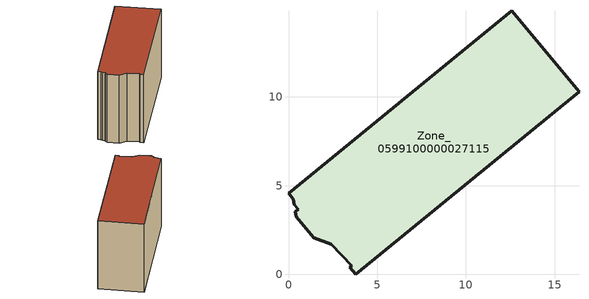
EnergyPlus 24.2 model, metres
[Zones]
Zone_0599100000027115
 floor ground (C_G): 0.38,3.53 0.56,3.67 0.32,3.93 0.27,4.23 0,4.56 12.57,14.86 16.37,10.29 3.79,0 3.46,0.41 3.55,0.48 2.41,1.7 1.41,2.07 0.43,3.24 z0
 wall outside (C_F): 1.41,2.07 2.41,1.7 3.55,0.48 3.46,0.41 3.79,0 16.37,10.29 12.57,14.86 0,4.56 0.27,4.23 0.32,3.93 0.56,3.67 0.38,3.53 0.43,3.24 1.41,2.07 z0:10.08
 roof outside (C_R): 0.56,3.67 0.38,3.53 0.43,3.24 1.41,2.07 2.41,1.7 3.55,0.48 3.46,0.41 3.79,0 16.37,10.29 12.57,14.86 0,4.56 0.27,4.23 0.32,3.93 z10.08
[BUILDING]
Pand.0599100000027115: North Axis=0; Terrain=City; Loads Convergence Tolerance Value=0.04; Temperature Convergence Tolerance Value=0.4; Solar Distribution=FullExterior; Maximum Number of Warmup Days=25; Minimum Number of Warmup Days=1
[Site:Location]
Rotterdam.The.Hague.AP_ZH_NLD Design_Conditions: Latitude=51.96; Longitude=4.45; Time Zone=1; Elevation=-4.5
[SITE:GROUNDTEMPERATURE:BUILDINGSURFACE]
18, 18, 18, 18, 18, 18, 18, 18, 18, 18, 18, 18
[MATERIAL] Thermal Absorptance=0.9; Solar Absorptance=0.7; Visible Absorptance=0.7
Name | Roughness | Thickness | Conductivity | Density | Specific Heat
G.TI.1946 | MediumSmooth | 0.15 | 1 | 540 | 1210
F.TI.1946 | Rough | 0.3 | 0.857143 | 1920 | 840
R.TI.1946 | MediumRough | 0.2 | 0.1 | 1500 | 1000
[CONSTRUCTION]
C_G: G.TI.1946
C_F: F.TI.1946
C_R: R.TI.1946
[ZONE]
Zone_0599100000027115: Type=1; Multiplier=1; Ceiling Height=Autocalculate; Volume=Autocalculate; Floor Area=autocalculate; Part of Total Floor Area=Yes
[ZONEINFILTRATION:DESIGNFLOWRATE]
Infil_Zone_0599100000027115: Zone or ZoneList or Space or SpaceList=Zone_0599100000027115; Schedule=AlwaysOn; Design Flow Rate Calculation Method=Flow/Area; Flow Rate per Floor Area=0.003; Constant Term Coefficient=1; Temperature Term Coefficient=0; Velocity Term Coefficient=0; Velocity Squared Term Coefficient=0
[HVACTEMPLATE:ZONE:IDEALLOADSAIRSYSTEM]
Zone_0599100000027115: Maximum Heating Supply Air Temperature=50; Minimum Cooling Supply Air Temperature=13; Maximum Heating Supply Air Humidity Ratio=0.0156; Minimum Cooling Supply Air Humidity Ratio=0.0077; Heating Limit=NoLimit; Cooling Limit=NoLimit; Dehumidification Control Type=ConstantSensibleHeatRatio; Cooling Sensible Heat Ratio=0.7; Dehumidification Setpoint=60; Humidification Control Type=None; Humidification Setpoint=30; Outdoor Air Method=None; Outdoor Air Flow Rate per Person=0.00944; Outdoor Air Flow Rate per Zone Floor Area=0; Outdoor Air Flow Rate per Zone=0; Demand Controlled Ventilation Type=None; Outdoor Air Economizer Type=NoEconomizer; Heat Recovery Type=None; Sensible Heat Recovery Effectiveness=0.7; Latent Heat Recovery Effectiveness=0.65
[ZONECONTROL:THERMOSTAT]
ThermostatControl_Zone_0599100000027115: Zone or ZoneList=Zone_0599100000027115; Control Type Schedule=DualSetpointControlType; Control 1=Thermostat_Zone_0599100000027115; Temperature Difference Between Cutout And Setpoint=0
[THERMOSTATSETPOINT:DUALSETPOINT]
Thermostat_Zone_0599100000027115: Heating Setpoint Temperature Schedule=HeatingSetpoint_Zone_0599100000027115; Cooling Setpoint Temperature Schedule=CoolingSetpoint_Zone_0599100000027115
[SCHEDULE:COMPACT]
HeatingSetpoint_Zone_0599100000027115: Through: 12/31, For: AllDays, Until: 24:00, 21
CoolingSetpoint_Zone_0599100000027115: Through: 12/31, For: AllDays, Until: 24:00, 24
DualSetpointControlType: Through: 12/31, For: AllDays, Until: 24:00, 4
AlwaysOn: Through: 12/31, For: AllDays, Until: 24:00, 1
